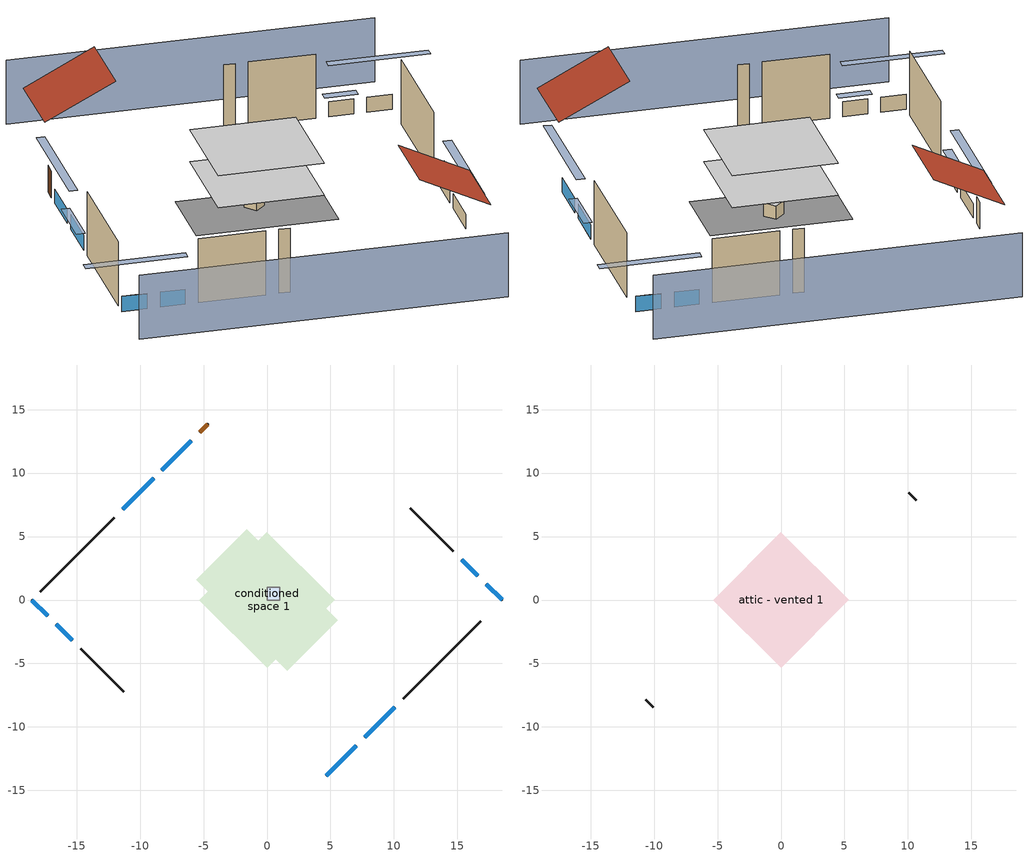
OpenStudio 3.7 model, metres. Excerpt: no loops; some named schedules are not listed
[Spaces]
conditioned space 1
 floor foundation (Slab1 construction): -5.57,1.59 -1.59,5.57 5.57,-1.59 1.59,-5.57 z0
 floor adiabatic (AdiabaticFloorConstruction): -5.34,0 0,5.34 5.34,0 0,-5.34 z2.44
 wall outside (Wall1 construction): 10.74,-7.78 16.83,-1.69 z0:4.88
 wall outside (Wall2 construction): -14.69,-3.83 -11.3,-7.21 z0:4.88
 wall outside (Wall3 construction): -12.04,6.48 -17.86,0.66 z0:4.88
 wall outside (Wall4 construction): 14.69,3.83 11.3,7.21 z0:4.88
 wall outside (AdiabaticWallConstruction): 4.65,-13.87 7.04,-11.48 / 7.69,-10.82 10.08,-8.43 z0:1.1; -18.52,0 -17.26,-1.26 / -16.6,-1.92 -15.34,-3.18 / 18.52,0 17.26,1.26 / 16.6,1.92 15.34,3.18 z0:1.16; -5.95,12.57 -8.27,10.24 z0:1.07; -8.93,9.59 -11.38,7.13 z0:1.13
 wall outside (AdiabaticWallConstruction 1): -4.65,13.87 -5.3,13.22 z0:2.03
 window (WindowConstruction): 4.65,-13.87 7.04,-11.48 z0:1.1
 window (WindowConstruction 1): 7.7,-10.82 10.08,-8.43 z0:1.1
 window (WindowConstruction 2): -18.52,0 -17.26,-1.26 z0:1.16
 window (WindowConstruction 3): -16.6,-1.92 -15.34,-3.18 z0:1.16
 window (WindowConstruction 4): -5.95,12.57 -8.27,10.24 z0:1.07
 window (WindowConstruction 5): -8.93,9.59 -11.38,7.13 z0:1.13
 window (WindowConstruction 6): 18.52,0 17.26,1.26 z0:1.16
 window (WindowConstruction 7): 16.6,1.92 15.34,3.18 z0:1.16
 door (Door): -4.65,13.87 -5.3,13.22 z0:2.03
 ceiling adiabatic (AdiabaticFloorConstruction): 0,-5.34 5.34,0 0,5.34 -5.34,0 z2.44
air source heat pump airloop ret air space
 floor adiabatic (AdiabaticConst): 0,0 0,1 1,1 1,0 z0
 wall adiabatic (AdiabaticConst): 0,1 0,0 1,0 1,1 0,1 z0:1
 ceiling adiabatic (AdiabaticConst): 1,0 1,1 0,1 0,0 z1
attic - vented 1
 floor to conditioned space 1 (Floor1 construction Reversed): -5.34,0 0,5.34 5.34,0 0,-5.34 z4.88
 wall outside (Wall5 construction): -10.65,-7.87 -10.07,-8.45 z0:4.88
 wall outside (Wall6 construction): 10.65,7.87 10.07,8.45 z0:4.88
 roof outside (Roof1 construction): 3.99,-14.53,4.88 0.42,-10.95,7.4 -3.57,-14.95,7.4 0,-18.52,4.88
 roof outside (Roof2 construction): -3.99,14.53,4.88 -0.42,10.95,7.4 3.57,14.95,7.4 0,18.52,4.88
shading: 21.75,3.23 3.23,21.75 / -21.75,-3.23 -3.23,-21.75 z0:4.88; 8.98,-9.54 2.71,-15.81 3.14,-16.24 9.41,-9.97 z3.84; 10.3,-8.22 7.48,-11.04 7.91,-11.47 10.73,-8.65 z1.4; -15.32,-3.2 -20.46,1.94 -20.89,1.51 -15.75,-3.63 z3.9; -15.13,-3.39 -16.82,-1.7 -17.25,-2.13 -15.56,-3.82 z1.46; -10.21,8.3 -4.01,14.5 -4.44,14.94 -10.65,8.73 z3.81; -11.6,6.92 -8.72,9.8 -9.15,10.23 -12.03,7.35 z1.43; 15.32,3.2 20.46,-1.94 20.89,-1.51 15.75,3.63 z3.9; 15.13,3.39 16.82,1.7 17.25,2.13 15.56,3.82 z1.46
[Site]
Tallahassee Regional Ap  Isis_FL_USA: Latitude {deg}=30.38; Longitude {deg}=-84.37; Time Zone {hr}=-5; Elevation {m}=21; Terrain=Suburbs
[Site:GroundTemperature:Shallow]
16.3547, 15.0593, 14.9556, 15.5703, 18.038, 20.4943, 22.6237, 23.9727, 24.0873, 22.9901, 20.915, 18.5341
[Site:WaterMainsTemperature]
Calculation Method=Schedule; Temperature Schedule=mains temperature schedule
[Building]
Building 1
[Material] Roughness=Rough
Name | Thickness {m} | Conductivity {W/m-K} | Density {kg/m3} | Specific Heat {J/kg-K} | Thermal Absorptance | Solar Absorptance | Visible Absorptance
metal surfacing | 0.000508 | 50.0403 | 7801.74 | 460.57 | 0.9 | 0.9 | 0.9
roof rigid ins | 0.00396442 | 0.029427 | 32.04 | 1214.23 | 0.9 | 0.7 | 0.7
osb sheathing 0.5 in. | 0.0127 | 0.115458 | 512.64 | 1214.23 | 0.9 | 0.6 | 0.6
osb sheathing 0.5 in. 1 | 0.0127 | 0.115458 | 512.64 | 1214.23 | 0.9 | 0.7 | 0.7
wall layer 1 | 0.2032 | 0.391406 | 1762.2 | 795.53 | 0.9 | 0.7 | 0.7
gypsum board | 0.0127 | 0.160291 | 801 | 837.4 | 0.9 | 0.6 | 0.6
wood siding | 0.0254 | 0.102417 | 544.68 | 1172.36 | 0.9 | 0.7 | 0.7
wall stud and cavity | 0.1397 | 0.727959 | 139.0536 | 1170.24 | 0.9 | 0.6 | 0.6
ceiling loosefill ins | 0.169333 | 0.0480833 | 16.02 | 1046.75 | 0.9 | 0.7 | 0.7
ceiling stud and cavity | 0.1397 | 0.0824711 | 65.682 | 1177.47 | 0.9 | 0.7 | 0.7
concrete 4.0 in. | 0.1016 | 1.803125 | 2242.8 | 837.4 | 0.9 | 0.7 | 0.7
floor covering | 0.0127 | 0.0450781 | 54.468 | 1339.84 | 0.9 | 0.9 | 0.9
wood siding 1; wood siding 2 | 0.0254 | 0.102417 | 544.68 | 1172.36
wall rigid ins; floor rigid ins | 0.512978 | 0.029427 | 32.04 | 1214.23 | 0.9 | 0.7 | 0.7
wall stud and cavity 1 | 0.0889 | 0.380278 | 52.3479 | 1209.89 | 0.9 | 0.7 | 0.7
door material | 0.04445 | 0.0612267 | 512.64 | 1214.23 | 0.9 | 0.7 | 0.7
floor stud and cavity | 0.1397 | 1.75129 | 37.0049 | 1207.88 | 0.9 | 0.7 | 0.7
osb sheathing 0.75 in. | 0.01905 | 0.115458 | 512.64 | 1214.23 | 0.9 | 0.7 | 0.7
floor covering 1 | 0.0127 | 0.0433444 | 54.468 | 1339.84 | 0.9 | 0.6 | 0.6
wall stud and cavity 2 | 0.0889 | 0.391764 | 83.0341 | 1211.67 | 0.9 | 0.7 | 0.7
furniture material conditioned space 1 | 0.1524 | 0.115458 | 640.8 | 1214.23 | 0.9 | 0.6 | 0.6
[Construction]
Roof1 construction; Roof2 construction: metal surfacing, roof rigid ins, osb sheathing 0.5 in.
Wall1 construction; Wall2 construction; Wall3 construction; Wall4 construction: osb sheathing 0.5 in. 1, wall layer 1, gypsum board
Wall5 construction; Wall6 construction: wood siding, osb sheathing 0.5 in. 1, wall stud and cavity
Floor1 construction Reversed: gypsum board, ceiling stud and cavity, ceiling loosefill ins
Slab1 construction: concrete 4.0 in., floor covering
WindowConstruction; WindowConstruction 1; WindowConstruction 2; WindowConstruction 3; WindowConstruction 4; WindowConstruction 5; WindowConstruction 6; WindowConstruction 7: WindowMaterial
AdiabaticWallConstruction: wood siding 1, wall rigid ins, wall stud and cavity 1, gypsum board
Door: door material
AdiabaticWallConstruction 1: wood siding 2, wall rigid ins, wall stud and cavity 1, gypsum board
AdiabaticFloorConstruction: floor stud and cavity, floor rigid ins, osb sheathing 0.75 in., floor covering 1
PartitionWallConstruction: gypsum board, wall stud and cavity 2, gypsum board
furniture construction conditioned space 1: furniture material conditioned space 1
AdiabaticConst: Adiabatic
[WindowMaterial:SimpleGlazingSystem]
WindowMaterial: U-Factor {W/m2-K}=2.15764; Solar Heat Gain Coefficient=0.44
[Material:NoMass]
Adiabatic: Roughness=Rough; Thermal Resistance {m2-K/W}=176.1
[ThermalZone] Multiplier=1; Use Ideal Air Loads=No
Name | Volume {m3} | Thermostat
conditioned space | 278.185 | conditioned space temperature setpoint
attic - vented | 32.1115
air source heat pump airloop ret air zone | 1
[Sizing:Zone] Zone Cooling Design Supply Air Temperature Input Method=SupplyAirTemperature; Zone Cooling Design Supply Air Temperature {C}=14; Zone Cooling Design Supply Air Temperature Difference {deltaC}=11.11; Zone Heating Design Supply Air Temperature Input Method=SupplyAirTemperature; Zone Heating Design Supply Air Temperature {C}=40; Zone Heating Design Supply Air Temperature Difference {deltaC}=11.11; Zone Cooling Design Supply Air Humidity Ratio {kg-H2O/kg-air}=0.0085; Zone Heating Design Supply Air Humidity Ratio {kg-H2O/kg-air}=0.008; Cooling Design Air Flow Method=DesignDay; Heating Design Air Flow Method=DesignDay; Account for Dedicated Outdoor Air System=No; Dedicated Outdoor Air System Control Strategy=NeutralSupplyAir; Dedicated Outdoor Air Low Setpoint Temperature for Design {C}=autosize; Dedicated Outdoor Air High Setpoint Temperature for Design {C}=autosize; Zone Load Sizing Method=Sensible Load Only No Latent Load; Zone Latent Cooling Design Supply Air Humidity Ratio Input Method=HumidityRatioDifference; Zone Cooling Design Supply Air Humidity Ratio Difference {kgWater/kgDryAir}=0.005; Zone Latent Heating Design Supply Air Humidity Ratio Input Method=HumidityRatioDifference; Zone Humidification Design Supply Air Humidity Ratio Difference {kgWater/kgDryAir}=0.005
attic - vented; air source heat pump airloop ret air zone
[Space] Building Unit=Building Unit 1
Name | Thermal Zone | Volume {m3}
conditioned space 1 | conditioned space | 278.185
attic - vented 1 | attic - vented | 32.1115
air source heat pump airloop ret air space | air source heat pump airloop ret air zone
[ThermostatSetpoint:DualSetpoint]
conditioned space temperature setpoint: Heating Setpoint Temperature Schedule=heating setpoint; Cooling Setpoint Temperature Schedule=cooling setpoint
[Foundation:Kiva]
Foundation Kiva 1: Initial Indoor Air Temperature {C}=23.8889; Wall Height Above Grade {m}=0.1016; Wall Depth Below Slab {m}=0.2032
[Foundation:Kiva:Settings]
Soil Conductivity {W/m-K}=1.9041; Soil Density {kg/m3}=1842.3; Soil Specific Heat {J/kg-K}=418.7; Ground Solar Absorptivity=0.9; Ground Thermal Absorptivity=0.9; Ground Surface Roughness {m}=0.03; Far-Field Width {m}=40; Deep-Ground Boundary Condition=ZeroFlux; Deep-Ground Depth {m}=40; Minimum Cell Dimension {m}=0.2; Maximum Cell Growth Coefficient=3; Simulation Timestep=Timestep
[SurfaceProperty:ExposedFoundationPerimeter]
Slab1: Exposed Perimeter Calculation Method=TotalExposedPerimeter; Total Exposed Perimeter {m}=31.51632
[SurfaceProperty:IncidentSolarMultiplier] Incident Solar Multiplier=1; Incident Solar Multiplier Schedule=trans schedule winter=0.85 summer=0.7
Window1; Window2; Window3; Window4; Window5; Window6; Window7; Window8
[InternalMass:Definition] Design Level Calculation Method=SurfaceArea
Name | Construction | Surface Area {m2}
partition wall mass | PartitionWallConstruction | 114.085
furniture mass conditioned space 1 | furniture construction conditioned space 1 | 45.634
[InternalMass] Space or SpaceType=conditioned space 1; Multiplier=1
Name | Internal Mass Definition
partition wall mass | partition wall mass
furniture mass conditioned space 1 | furniture mass conditioned space 1
[External:File]
External File 1: File=in.schedules.csv
[People:Definition]
occupants: Number of People Calculation Method=People; Number of People {people}=2; Fraction Radiant=0.314171; Sensible Heat Fraction=0.56303; Carbon Dioxide Generation Rate {m3/s-W}=0; Enable ASHRAE 55 Comfort Warnings=No; Mean Radiant Temperature Calculation Type=ZoneAveraged
[People]
occupants: People Definition=occupants; Space or SpaceType=conditioned space 1; Number of People Schedule=occupants; Activity Level Schedule=occupants activity schedule; Multiplier=1
[EnergyManagementSystem:Sensor]
Name | Output Variable or Output Meter Index Key | Output Variable or Output Meter
cool_season | cooling season schedule | Schedule Value
out_pb_s |  | Site Outdoor Air Barometric Pressure
out_wt_s |  | Site Outdoor Air Humidity Ratio
site_vw_s |  | Site Wind Speed
air_source_heat_pump_airloop_AH_MFR_s | Node 5 | System Node Mass Flow Rate
air_source_heat_pump_airloop_AH_VFR_s | Node 5 | System Node Current Density Volume Flow Rate
air_source_heat_pump_airloop_AH_Tout_s | Node 5 | System Node Temperature
air_source_heat_pump_airloop_AH_Wout_s | Node 5 | System Node Humidity Ratio
air_source_heat_pump_airloop_RA_T_s | Node 8 | System Node Temperature
air_source_heat_pump_airloop_Ra_W_s | Node 8 | System Node Humidity Ratio
air_source_heat_pump_airloop_0_DZ_T_s | attic - vented | Zone Air Temperature
air_source_heat_pump_airloop_0_DZ_W_s | attic - vented | Zone Mean Air Humidity Ratio
natural_vent_s | natural vent schedule | Schedule Value
htg_sp_s | heating setpoint | Schedule Value
clg_sp_s | cooling setpoint | Schedule Value
mech_vent_range_fan_0_sch_s | mech vent range fan 0 schedule | Schedule Value
mech_vent_bath_fan_0_sch_s | mech vent bath fan 0 schedule | Schedule Value
clothes_dryer_exhaust_0_sch_s | clothes_dryer | Schedule Value
htg_load_cond |  | Heating:EnergyTransfer:Zone:CONDITIONED SPACE
clg_load_cond |  | Cooling:EnergyTransfer:Zone:CONDITIONED SPACE
htg_load_duct |  | Heating:EnergyTransfer:Zone:AIR SOURCE HEAT PUMP AIRLOOP RET AIR ZONE
clg_load_duct |  | Cooling:EnergyTransfer:Zone:AIR SOURCE HEAT PUMP AIRLOOP RET AIR ZONE
[EnergyManagementSystem:Program]
air_source_heat_pump_supply_fan_disaggregate_program: Set air_source_heat_pump_supply_fan_clg = 0; Set air_source_heat_pump_supply_fan_primary_htg = 0; Set air_source_heat_pump_supply_fan_backup_htg = 0; If air_source_heat_pump_clg_coil_s > 0; Set air_source_heat_pump_supply_fan_clg = air_source_heat_pump_supply_fan_s; ElseIf air_source_heat_pump_htg_coil_s > 0 && (air_source_heat_pump_backup_htg_coil_s > 0); Set air_source_heat_pump_supply_fan_primary_htg = air_source_heat_pump_supply_fan_s * air_source_heat_pump_htg_coil_s / (air_source_heat_pump_htg_coil_s + air_source_heat_pump_backup_htg_coil_s); Set air_source_heat_pump_supply_fan_backup_htg = air_source_heat_pump_supply_fan_s * air_source_heat_pump_backup_htg_coil_s / (air_source_heat_pump_htg_coil_s + air_source_heat_pump_backup_htg_coil_s); ElseIf air_source_heat_pump_htg_coil_s > 0; Set air_source_heat_pump_supply_fan_primary_htg = air_source_heat_pump_supply_fan_s; Else; Set air_source_heat_pump_supply_fan_backup_htg = air_source_heat_pump_supply_fan_s; EndIf
water_heater_EC_adj: Set dhw_e_cons = water_heater_energy + water_heater_on_cycle_parasitic + water_heater_off_cycle_parasitic; Set water_heater_ec_adj_act = 0.0 * dhw_e_cons / 1
air_source_heat_pump_airloop_0_duct_program: Set air_source_heat_pump_airloop_AH_MFR = air_source_heat_pump_airloop_AH_MFR_s; Set air_source_heat_pump_airloop_Fan_RTF = 0; Set air_source_heat_pump_airloop_Fan_RTF = air_source_heat_pump_airloop_Fan_RTF + air_source_heat_pump_airloop_Fan_RTF_s; Set air_source_heat_pump_airloop_Fan_RTF = air_source_heat_pump_airloop_Fan_RTF + air_source_heat_pump_airloop_Fan_RTF_s_1; Set air_source_heat_pump_airloop_AH_VFR = air_source_heat_pump_airloop_AH_VFR_s; Set air_source_heat_pump_airloop_AH_Tout = air_source_heat_pump_airloop_AH_Tout_s; Set air_source_heat_pump_airloop_AH_Wout = air_source_heat_pump_airloop_AH_Wout_s; Set air_source_heat_pump_airloop_RA_T = air_source_heat_pump_airloop_RA_T_s; Set air_source_heat_pump_airloop_Ra_W = air_source_heat_pump_airloop_Ra_W_s; Set air_source_heat_pump_airloop_0_DZ_T = air_source_heat_pump_airloop_0_DZ_T_s; Set air_source_heat_pump_airloop_0_DZ_W = air_source_heat_pump_airloop_0_DZ_W_s; Run air_source_heat_pump_airloop_0_duct_subroutine; Set air_source_heat_pump_airloop_0_SupSensLkToCond_equip_act = air_source_heat_pump_airloop_0_SupSensLkToCond; Set air_source_heat_pump_airloop_0_SupLatLkToCond_equip_act = air_source_heat_pump_airloop_0_SupLatLkToCond; Set air_source_heat_pump_airloop_0_SupCondToLv_equip_act = air_source_heat_pump_airloop_0_SupCondToLv; Set air_source_heat_pump_airloop_0_RetSensLkToRP_equip_act = air_source_heat_pump_airloop_0_RetSensLkToRP; Set air_source_heat_pump_airloop_0_RetLatLkToRP_equip_act = air_source_heat_pump_airloop_0_RetLatLkToRP; Set air_source_heat_pump_airloop_0_RetCondToRP_equip_act = air_source_heat_pump_airloop_0_RetCondToRP; Set air_source_heat_pump_airloop_0_RetCondToDZ_equip_act = air_source_heat_pump_airloop_0_RetCondToDZ; Set air_source_heat_pump_airloop_0_SupCondToDZ_equip_act = air_source_heat_pump_airloop_0_SupCondToDZ; Set air_source_heat_pump_airloop_0_SupSensLkToDZ_equip_act = air_source_heat_pump_airloop_0_SupSensLkToDZ; Set air_source_heat_pump_airloop_0_SupLatLkToDZ_equip_act = air_source_heat_pump_airloop_0_SupLatLkToDZ; Set air_source_heat_pump_airloop_0_ZoneMixDZToCond_mix_act = air_source_heat_pump_airloop_0_ZoneMixDZToCond; Set air_source_heat_pump_airloop_0_ZoneMixCondToDZ_mix_act = air_source_heat_pump_airloop_0_ZoneMixCondToDZ
[ElectricEquipment:Definition] Design Level Calculation Method=EquipmentLevel
Name | Design Level {W} | Fraction Latent | Fraction Radiant | Fraction Lost
ceiling fan | 28.9901 | 0 | 0.558 | 0
clothes washer | 332.719 | 0.03 | 0.162 | 0.7
clothes dryer | 2804.58 | 0.015 | 0.081 | 0.85
dishwasher | 666.803 | 0.3 | 0.18 | 0.4
fridge | 54.5682 | 0 | 0.6 | 0
fridge 2 | 64.939 | 0 | 0.6 | 0
cooking range | 1297.31 | 0.08 | 0.432 | 0.2
misc plug loads | 224.002 | 0.021 | 0.558 | 0.049
whole house fan; mech vent house fan | 0 | 0 | 0 | 1
mech vent house fan cfis | 0 | 0 | 0 | 0
mech vent range fan 0; mech vent bath fan 0 | 30 | 0 | 0 | 1
[ElectricEquipment] Space or SpaceType=conditioned space 1
Name | Electric Equipment Definition | Schedule
ceiling fan | ceiling fan | ceiling_fan
clothes washer | clothes washer | clothes_washer
clothes dryer | clothes dryer | clothes_dryer
dishwasher | dishwasher | dishwasher
fridge | fridge | fridge schedule
fridge 1 | fridge 2 | fridge schedule 1
cooking range | cooking range | cooking_range
misc plug loads | misc plug loads | plug_loads_other
whole house fan | whole house fan | Always On Discrete
mech vent house fan | mech vent house fan | mech vent house fan schedule
mech vent house fan cfis | mech vent house fan cfis | mech vent house fan cfis schedule
mech vent range fan 0 | mech vent range fan 0 | mech vent range fan 0 schedule
mech vent bath fan 0 | mech vent bath fan 0 | mech vent bath fan 0 schedule
[OtherEquipment:Definition] Design Level Calculation Method=EquipmentLevel
Name | Design Level {W} | Fraction Latent | Fraction Radiant | Fraction Lost
water heater energy adjustment1 | 0.01 | 0 | 0 | 1
water sensible | -324.878 | 0 | 0.6 | 0
water latent | 329.644 | 1 | 0 | 0
air_source_heat_pump_airloop_0_SupSensLkToCond equip; air_source_heat_pump_airloop_0_SupCondToLv equip; air_source_heat_pump_airloop_0_RetCondToRP equip; air_source_heat_pump_airloop_0_RetSensLkToRP equip; air_source_heat_pump_airloop_0_SupCondToDZ equip; air_source_heat_pump_airloop_0_RetCondToDZ equip; air_source_heat_pump_airloop_0_SupSensLkToDZ equip; mech vent house fan sensible load equip | 0 | 0 | 0 | 0
air_source_heat_pump_airloop_0_SupLatLkToCond equip; air_source_heat_pump_airloop_0_RetLatLkToRP equip; air_source_heat_pump_airloop_0_SupLatLkToDZ equip; mech vent house fan latent load equip | 0 | 1 | 0 | 0
[OtherEquipment]
Name | Other Equipment Definition | Space or SpaceType | Schedule | Fuel Type
water heater energy adjustment1 | water heater energy adjustment1 | attic - vented 1 | Always On Discrete | Electricity
water sensible | water sensible | conditioned space 1 | hot_water_fixtures | None
water latent | water latent | conditioned space 1 | hot_water_fixtures | None
air_source_heat_pump_airloop_0_SupSensLkToCond equip | air_source_heat_pump_airloop_0_SupSensLkToCond equip | conditioned space 1 | Always On Discrete | None
air_source_heat_pump_airloop_0_SupLatLkToCond equip | air_source_heat_pump_airloop_0_SupLatLkToCond equip | conditioned space 1 | Always On Discrete | None
air_source_heat_pump_airloop_0_SupCondToLv equip | air_source_heat_pump_airloop_0_SupCondToLv equip | conditioned space 1 | Always On Discrete | None
air_source_heat_pump_airloop_0_RetCondToRP equip | air_source_heat_pump_airloop_0_RetCondToRP equip | air source heat pump airloop ret air space | Always On Discrete | None
air_source_heat_pump_airloop_0_RetSensLkToRP equip | air_source_heat_pump_airloop_0_RetSensLkToRP equip | air source heat pump airloop ret air space | Always On Discrete | None
air_source_heat_pump_airloop_0_RetLatLkToRP equip | air_source_heat_pump_airloop_0_RetLatLkToRP equip | air source heat pump airloop ret air space | Always On Discrete | None
air_source_heat_pump_airloop_0_SupCondToDZ equip | air_source_heat_pump_airloop_0_SupCondToDZ equip | attic - vented 1 | Always On Discrete | None
air_source_heat_pump_airloop_0_RetCondToDZ equip | air_source_heat_pump_airloop_0_RetCondToDZ equip | attic - vented 1 | Always On Discrete | None
air_source_heat_pump_airloop_0_SupSensLkToDZ equip | air_source_heat_pump_airloop_0_SupSensLkToDZ equip | attic - vented 1 | Always On Discrete | None
air_source_heat_pump_airloop_0_SupLatLkToDZ equip | air_source_heat_pump_airloop_0_SupLatLkToDZ equip | attic - vented 1 | Always On Discrete | None
mech vent house fan sensible load equip | mech vent house fan sensible load equip | conditioned space 1 | Always On Discrete | None
mech vent house fan latent load equip | mech vent house fan latent load equip | conditioned space 1 | Always On Discrete | None
[WaterUse:Equipment:Definition]
Name | Peak Flow Rate {m3/s}
clothes washer | 7.57084e-06
dishwasher | 4.34204e-06
[Lights:Definition]
interior lighting: Design Level Calculation Method=LightingLevel; Lighting Level {W}=676.117; Fraction Radiant=0.6; Fraction Visible=0.2; Return Air Fraction=0
[Lights]
interior lighting: Lights Definition=interior lighting; Space or SpaceType=conditioned space 1; Schedule=lighting_interior; Fraction Replaceable=1
[Exterior:Lights:Definition]
exterior lighting: Design Level {W}=58.3578
[Exterior:Lights]
exterior lighting: Exterior Lights Definition=exterior lighting; Schedule=exterior lighting schedule
[ZoneMixing] Schedule=Always On Continuous; Design Flow Rate Calculation Method=Flow/Zone; Design Flow Rate {m3/s}=0
Name | Zone or Space | Source Zone or Space
air_source_heat_pump_airloop_0_ZoneMixDZToCond mix | conditioned space | attic - vented
air_source_heat_pump_airloop_0_ZoneMixCondToDZ mix; whole house fan mix | attic - vented | conditioned space
[SpaceInfiltration:DesignFlowRate] Space or SpaceType=conditioned space 1; Schedule=Always On Discrete; Design Flow Rate Calculation Method=Flow/Space; Design Flow Rate {m3/s}=0
natural vent flow; whole house fan flow; infil flow
[SpaceInfiltration:EffectiveLeakageArea]
infil|attic - vented 1: Space or SpaceType=attic - vented 1; Schedule=Always On Discrete; Effective Air Leakage Area {cm2}=1901.23; Stack Coefficient=0.000514725; Wind Coefficient=4.258e-05
[BuildingUnit]
Building Unit 1
